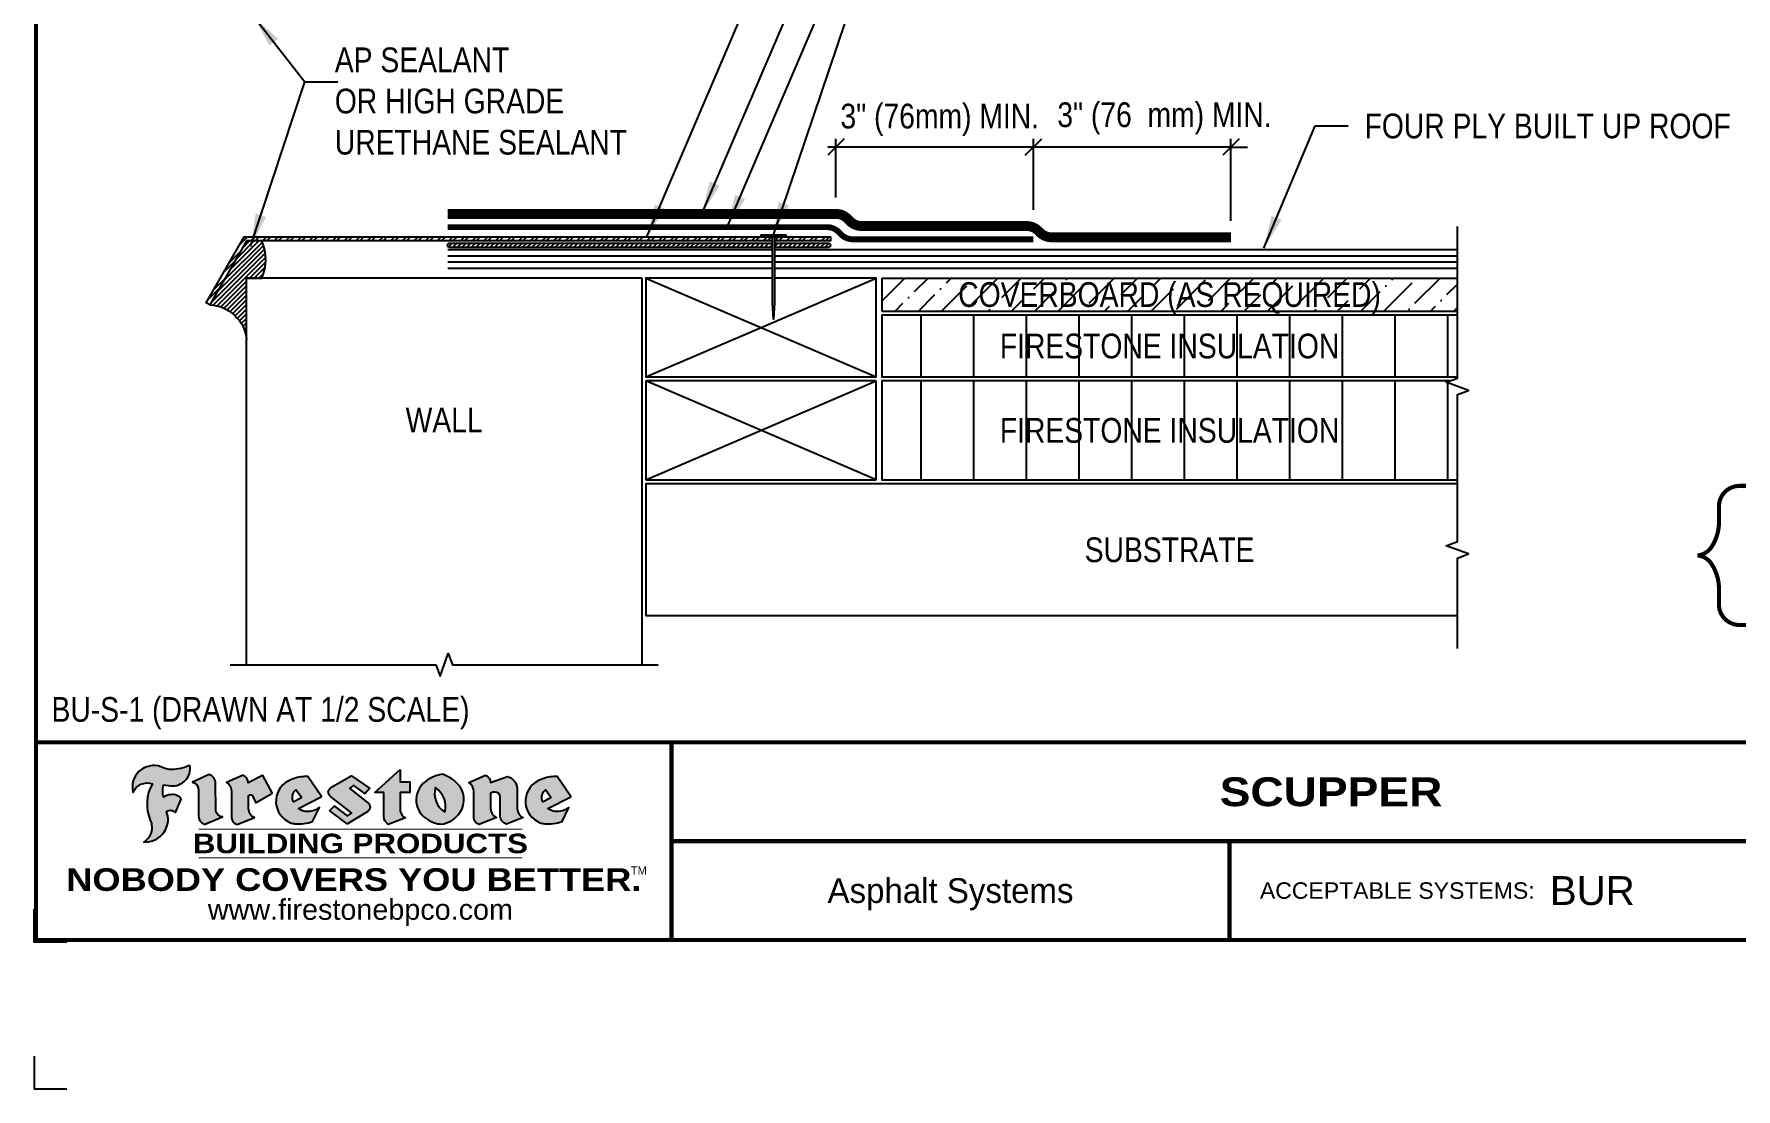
# Model space of a CAD drawing. Header units: inches. Extents: x -578 to -558, y -78 to -61.2.
# Drawn here: x -578 to -565.08, y -78 to -69.99 of the extents above; entities that cross this region are included whole.
import ezdxf
from ezdxf.enums import TextEntityAlignment as Align

# ---------------------------------------------------------------- set-up
doc = ezdxf.new("R2010")
doc.units = ezdxf.units.IN
doc.header["$MEASUREMENT"] = 0
doc.layers.get('0').update_dxf_attribs({"linetype": 'CONTINUOUS'})
doc.layers.get('DEFPOINTS').update_dxf_attribs({"linetype": 'CONTINUOUS'})
for name, color, linetype in [('FSBP-ACCESSORY-OTHER', 7, 'CONTINUOUS'), ('FSBP-ANNO-LABEL', 7, 'CONTINUOUS'), ('FSBP-ANNO-NOTE', 7, 'CONTINUOUS'), ('FSBP-COVERBOARD_CANT', 46, 'CONTINUOUS'), ('FSBP-INSULATION', 7, 'CONTINUOUS'), ('FSBP-MEMBRANE', 7, 'CONTINUOUS'), ('FSBP-SEALANTS', 1, 'CONTINUOUS'), ('FSBP-SUBSTRATE-GENERIC', 9, 'CONTINUOUS'), ('FSBP-TTLB', 7, 'CONTINUOUS'), ('FSBP-TTLB-BORDER', 7, 'CONTINUOUS'), ('FSBP-TTLB-TEXT', 7, 'CONTINUOUS'), ('FSBP-WALL-CURB', 9, 'CONTINUOUS'), ('FSBP-WOOD', 7, 'CONTINUOUS')]:
    doc.layers.add(name, color=color, linetype=linetype)
doc.styles.add('ARIAL', font='arial.ttf')
doc.styles.add('ARIAL_BOLD', font='')
doc.styles.add('ARIAL_NAR', font='ARIALN.TTF')
doc.styles.add('BANKGOTHIC', font='bgothm.ttf')
doc.styles.get('ARIAL_BOLD').set_extended_font_data('Arial Black')
doc.dimstyles.new('FSBP-DIM', dxfattribs={"dimtxt": 0.1875, "dimasz": 0.125, "dimexe": 0.0625, "dimexo": 0.125, "dimgap": 0.125, "dimtad": 0, "dimdec": 0, "dimzin": 1, "dimdsep": 46, "dimlunit": 4, "dimtxsty": 'ARIAL_NAR', "dimblk": 'OBLIQUE', "dimcen": 0.09375, "dimdle": 0.0625, "dimclrd": 256, "dimclre": 256, "dimclrt": 256, "dimadec": 0, "dimazin": 0, "dimtfac": 1, "dimtdec": 0, "dimtmove": 1, "dimatfit": 3, "dimfxl": 0, "dimtolj": 1, "dimtzin": 0, "dimlwd": -1, "dimlwe": -1, "dimarcsym": 0})
doc.dimstyles.new('FSBP-LEADER', dxfattribs={"dimtxt": 0.1875, "dimasz": 0.25, "dimexe": 0.0625, "dimexo": 0.125, "dimgap": 0.125, "dimtad": 0, "dimtih": 1, "dimtoh": 1, "dimdec": 4, "dimzin": 0, "dimdsep": 46, "dimlunit": 4, "dimtxsty": 'ARIAL_NAR', "dimcen": 0.09375, "dimclrd": 256, "dimclre": 256, "dimclrt": 256, "dimadec": 0, "dimazin": 0, "dimtfac": 1, "dimtdec": 4, "dimtofl": 0, "dimtmove": 0, "dimatfit": 3, "dimfxl": 0, "dimtolj": 1, "dimtzin": 0, "dimlwd": -1, "dimlwe": -1, "dimarcsym": 0})
pattern_1 = [(45, (-594.1735202306495, 11.07434416415848), (-0.01767766952966369, 0.01767766952966369), [])]

# ---------------------------------------------------------------- blocks, each defined once
blk = doc.blocks.new('FSBP_HOT-DIPPED-NAIL')
at = {"layer": 'FSBP-ACCESSORY-OTHER'}
blk.add_lwpolyline([(0, 0.1875), (0, -0.1875), (-0.03125, -0.1875), (-0.03125000000005684, 0.1875)], close=True, dxfattribs=at)
blk.add_lwpolyline([(0, 0.015625), (1, 0.015625), (1.25, 0), (1, -0.015625), (0, -0.015625)], dxfattribs=at)
blk = doc.blocks.new('_OBLIQUE')
at = {"color": 0, "linetype": 'ByBlock'}
blk.add_line((-0.5, -0.5), (0.5, 0.5), dxfattribs=at)
blk = doc.blocks.new('*D12')
at = {"layer": 'DEFPOINTS', "color": 0, "transparency": 16777216}
for p in [(-571.9096117067813, -70.84665361589708), (-571.9096117067813, -71.35398577126392), (-570.4096117067813, -71.44773577126392)]:
    blk.add_point(p, dxfattribs=at)
at = {"layer": 'FSBP-ANNO-LABEL', "transparency": 16777216}
for p, q in [((-571.9096117067813, -71.22898577126392), (-571.9096117067813, -70.78415361589708)), ((-570.4096117067813, -71.32273577126392), (-570.4096117067813, -70.78415361589708)), ((-570.3471117067813, -70.84665361589708), (-571.9721117067813, -70.84665361589708))]:
    blk.add_line(p, q, dxfattribs=at)
at = {"layer": 'FSBP-ANNO-LABEL', "transparency": 16777216, "xscale": 0.125, "yscale": 0.125, "zscale": 0.125, "rotation": 180}
blk.add_blockref('_OBLIQUE', (-571.9096117067813, -70.84665361589708), dxfattribs=at)
at = {"layer": 'FSBP-ANNO-LABEL', "transparency": 16777216, "xscale": 0.125, "yscale": 0.125, "zscale": 0.125}
blk.add_blockref('_OBLIQUE', (-570.4096117067813, -70.84665361589708), dxfattribs=at)
at = {"layer": 'FSBP-ANNO-LABEL', "transparency": 16777216, "insert": (-571.1212177187845, -70.63976837658447), "char_height": 0.1875, "attachment_point": 5, "style": 'ARIAL_NAR'}
blk.add_mtext('\\A1;3" (76mm) MIN.', dxfattribs=at)
blk = doc.blocks.new('*D11')
at = {"layer": 'DEFPOINTS', "color": 0, "transparency": 16777216}
for p in [(-570.4096117067813, -70.84665361589705), (-570.4096117067813, -71.44773577126392), (-568.9096117067814, -71.53166005889503)]:
    blk.add_point(p, dxfattribs=at)
at = {"layer": 'FSBP-ANNO-LABEL', "transparency": 16777216}
for p, q in [((-570.4096117067813, -71.32273577126392), (-570.4096117067813, -70.78415361589705)), ((-568.9096117067814, -71.40666005889503), (-568.9096117067814, -70.78415361589705)), ((-570.4096117067813, -70.84665361589705), (-570.5346117067813, -70.84665361589705)), ((-568.9096117067814, -70.84665361589705), (-570.4096117067813, -70.84665361589705)), ((-568.9096117067814, -70.84665361589705), (-568.7846117067814, -70.84665361589705))]:
    blk.add_line(p, q, dxfattribs=at)
at = {"layer": 'FSBP-ANNO-LABEL', "transparency": 16777216, "xscale": 0.125, "yscale": 0.125, "zscale": 0.125}
blk.add_blockref('_OBLIQUE', (-570.4096117067813, -70.84665361589705), dxfattribs=at)
at = {"layer": 'FSBP-ANNO-LABEL', "transparency": 16777216, "xscale": 0.125, "yscale": 0.125, "zscale": 0.125, "rotation": 180}
blk.add_blockref('_OBLIQUE', (-568.9096117067814, -70.84665361589705), dxfattribs=at)
at = {"layer": 'FSBP-ANNO-LABEL', "transparency": 16777216, "insert": (-569.4147237873967, -70.62927294876499), "char_height": 0.1875, "attachment_point": 5, "style": 'ARIAL_NAR'}
blk.add_mtext('\\A1;3" (76  mm) MIN.', dxfattribs=at)
blk = doc.blocks.new('TTLB-ASPHALT_1')
at = {"layer": 'FSBP-TTLB-TEXT'}
h = blk.add_hatch(color=1, dxfattribs=at)
edge = h.paths.add_edge_path()
edge.add_arc((1.037309769669577, -0.1982514792917272), 0.1319107607348553, 264.0410451462098, 370.3106169565175)
edge.add_arc((1.027551646585692, 0.1214293576525733), 0.3273056962876235, 270.05058356628535, 295.23459397187514, ccw=False)
edge.add_arc((1.022801957313334, -0.06680179986895496), 0.1391656561713503, 249.3281275763668, 272.0749124149863, ccw=False)
edge.add_line((0.9736743133014443, -0.1970076156048179), (0.9474927838574558, -0.1852745150568325))
edge.add_arc((0.8939498971398336, -0.3394262635682139), 0.1631857907024099, 70.84590087378872, 194.3325259843273)
edge.add_arc((0.8444260109029358, -0.4259936440910792), 0.1179914261095279, 70.96950098067128, 156.9641407594482, ccw=False)
edge.add_arc((1.153141409296893, -0.4684497516079489), 0.3110405457095052, 150.323113748316, 203.2084295854517)
edge.add_arc((0.7562495500623072, -0.6412608153899839), 0.1218587156617311, 0.8849157075190988, 24.346689398949877, ccw=False)
edge.add_arc((0.749378166569727, -0.6475258110744306), 0.1289731377238325, -58.36655102076742, 3.6216782311386737, ccw=False)
edge.add_arc((0.825669902954445, -0.5792158350996175), 0.1783301886510355, 267.2205474105585, 354.1381621173521)
edge.add_arc((0.7903121048625223, -0.6011409294291781), 0.2127878929608591, 0.9996158580669169, 21.00503380861242)
edge.add_arc((1.018807122639402, -0.5666691048185157), 0.0513639566841585, 40.821177131732725, 125.52727787225791, ccw=False)
edge.add_line((1.057676976260041, -0.5330924682126437), (1.102776947655911, -0.4308018311949837))
edge.add_arc((1.040858222524662, -0.4699705673995993), 0.07326744446031509, 32.31675181867256, 66.31481236598174)
edge.add_arc((1.03226251882532, -0.5063316993097686), 0.1102246948011782, 69.8179132332389, 125.254734720681)
edge.add_arc((1.127708877207283, -0.3689593535312383), 0.1659710644737306, 164.1569669952081, 196.5811013160487, ccw=False)
edge.add_line((0.9680425188342383, -0.3236487780942383), (1.023615334387159, -0.3294494641845773))
h = blk.add_hatch(color=1, dxfattribs=at)
edge = h.paths.add_edge_path()
edge.add_line((1.275239419159561, -0.6223407783464694), (1.415345367376062, -0.5660418822574371))
edge.add_arc((1.421019305783972, -0.5090099247487814), 0.05731350411836947, 181.9717871001989, 264.31851000495806, ccw=False)
edge.add_line((1.363739737527226, -0.5109819325197265), (1.363412352251203, -0.3102363679013962))
edge.add_arc((1.294263659668758, -0.3103491388304036), 0.06914878453844908, 0.0934405599591014, 72.42834396969012)
edge.add_line((1.315139561173908, -0.2444268274366692), (1.186839444240604, -0.3024209471341379))
edge.add_arc((1.175246268095293, -0.3585110609420923), 0.05727567197445628, -0.017399788185912257, 78.322067691347, ccw=False)
edge.add_line((1.232521937428658, -0.3585284546236807), (1.232574268422297, -0.555126496687123))
edge.add_arc((1.305699496415485, -0.5558575689677241), 0.07312888236350451, 179.4272023230205, 245.3845503102953)
h = blk.add_hatch(color=1, dxfattribs=at)
edge = h.paths.add_edge_path()
edge.add_line((1.792026821926584, -0.3839679064720229), (1.722158956877934, -0.2518542302253621))
edge.add_arc((1.720119655279632, -0.2529327078887889), 0.002306916790721916, 27.87197133405528, 117.3766794470726)
edge.add_line((1.719058846382097, -0.250884159729182), (1.610638460368705, -0.3070279753467702))
edge.add_arc((1.547088841662969, -0.306102665849437), 0.06355635479880158, 359.165808011073, 425.8793658831422)
edge.add_line((1.573061729235633, -0.2480956029480268), (1.446879247402876, -0.3051325108639702))
edge.add_arc((1.407812067100195, -0.3703571330466247), 0.07602957263902092, -3.441403975725109, 59.07992244284969, ccw=False)
edge.add_line((1.483704536400296, -0.3749210150788969), (1.483704536400296, -0.5723838140635706))
edge.add_arc((1.540537465180449, -0.5682544061150878), 0.05698275005415228, 184.1557352478595, 255.3066498366543)
edge.add_line((1.526084036778343, -0.6233736605654059), (1.657291340682093, -0.570650514527486))
edge.add_arc((1.688298576827208, -0.502139038842401), 0.07520153584805701, 207.5160880841914, 245.649226723163, ccw=False)
edge.add_arc((1.721050197024908, -0.491448816845633), 0.1093332836229113, 179.4823365255141, 204.5537900001094, ccw=False)
edge.add_line((1.611721375809452, -0.4904610114968335), (1.611721375809452, -0.4126404716788983))
edge.add_arc((1.628589765097189, -0.4141592990360436), 0.01693662875851165, 28.356188110622497, 174.8549701683584, ccw=False)
edge.add_arc((1.627340435522399, -0.4197189881350454), 0.02111886817708033, 22.216893572439517, 40.10213956426492, ccw=False)
edge.add_line((1.646891420738257, -0.4117336534413738), (1.666638796144639, -0.4549750258192233))
edge.add_arc((1.668737246926753, -0.4540167099035415), 0.002306916790685597, 204.5451281842828, 299.6323508190067)
edge.add_line((1.669877862091766, -0.4560219186518992), (1.791128135493295, -0.3870515928837648))
edge.add_line((1.791128135493295, -0.3870515928837648), (1.792026821926584, -0.3839679064720229))
h = blk.add_hatch(color=1, dxfattribs=at)
h.paths.add_polyline_path([(2.063388732080512, -0.2583237030618903, 0.02524281661523788), (2.025024361750752, -0.2610532129309178, 0.1213611957758757), (1.901773912052249, -0.3008158885520373, 0.6151668103976068), (1.93274136141747, -0.6099060679591872, 0.05306812109568645), (1.967936229862175, -0.617865745600497, 0.1150932231766138), (2.099126721549737, -0.5994933789882708), (2.151195569562105, -0.4944891916583316, -0.08755405562188731), (2.104230609512001, -0.5187113292177372, -0.265591761123442), (1.992692314386659, -0.5010701623316862), (2.165347897647223, -0.4141184325909109, 0.4518949533370738), (2.166222728871162, -0.4107679608846269)])
h.paths.add_polyline_path([(2.014217313945437, -0.4188965037300676), (1.951113654018855, -0.4515330109460507, -0.3720533890450154), (1.973177450672722, -0.3607130665457561)], flags=16)
h = blk.add_hatch(color=1, dxfattribs=at)
edge = h.paths.add_edge_path()
edge.add_arc((2.260407392426799, -0.3775796671688738), 0.0415245022322573, 123.20805433950699, 232.2027298779723, ccw=False)
edge.add_line((2.237665217914071, -0.3428366421988329), (2.393535971665983, -0.2540943745380986))
edge.add_arc((2.394677353533154, -0.2560991469722467), 0.00230691679074142, 55.64644466176969, 119.65426054492929, ccw=False)
edge.add_line((2.395979141996861, -0.2541946229174954), (2.531809646140459, -0.3470380726374032))
edge.add_arc((2.530468902927936, -0.3489153772789848), 0.00230691679070047, -42.73110123842042, 54.46613537395791, ccw=False)
edge.add_line((2.532163440279987, -0.3504807552658491), (2.498457913851155, -0.3869673252714421))
edge.add_arc((2.496763376499132, -0.385401947284592), 0.002306916790673087, 233.75270768949161, 317.26889876139137, ccw=False)
edge.add_line((2.495399362263356, -0.38726241234572), (2.413849913492982, -0.3274738082119626))
edge.add_arc((2.412485899257177, -0.3293342732731332), 0.002306916790719977, 53.75270768979654, 124.4135619297866)
edge.add_line((2.41118211687575, -0.3274311136421062), (2.382933981293377, -0.346782838468144))
edge.add_arc((2.384237763674776, -0.3486859980991568), 0.002306916790694806, 124.4135619293765, 231.8459020253658)
edge.add_line((2.382812599816248, -0.3505000469010184), (2.519899969301207, -0.4581994452042721))
edge.add_arc((2.494247019847677, -0.4908523236374407), 0.0415245022322573, -55.21225898295228, 51.84590202520451, ccw=False)
edge.add_line((2.517938320565804, -0.5249552055672808), (2.364434947484597, -0.6179520922513717))
edge.add_arc((2.363239601923482, -0.6159790200102009), 0.002306916790727131, 233.2955624372974, 301.2087215702374, ccw=False)
edge.add_line((2.361860787187538, -0.6178285429225383), (2.231266621301074, -0.5204709167214361))
edge.add_arc((2.232647938930654, -0.518623262347532), 0.002306916790697738, 135.5134179846412, 233.2179869199849, ccw=False)
edge.add_line((2.231002150870836, -0.5170067083764565), (2.262839375599356, -0.4845937328397696))
edge.add_arc((2.264485163659231, -0.4862102868108593), 0.002306916790748635, 53.03528399994502, 135.5134179853723, ccw=False)
edge.add_line((2.265872365996302, -0.4843670465239001), (2.361834678328762, -0.5565872257804898))
edge.add_arc((2.363221880665748, -0.55474398549363), 0.00230691679062697, 233.0352840000717, 302.2362632414427)
edge.add_line((2.36445241715569, -0.5566953042850713), (2.39428499383348, -0.5378823484768844))
edge.add_arc((2.393054457343538, -0.5359310296853721), 0.002306916790685158, 302.2362632406162, 412.202729876843)
edge.add_line((2.394468296066179, -0.5341081404551886), (2.234958295420142, -0.4103916733127022))
h = blk.add_hatch(color=1, dxfattribs=at)
edge = h.paths.add_edge_path()
edge.add_line((2.763460561272041, -0.2072496393923444), (2.763460561272041, -0.2969520779963801))
edge.add_arc((2.765767478062685, -0.2969520779963943), 0.00230691679065842, 179.9999999996471, 269.9999999996471)
edge.add_line((2.765767478062685, -0.2992589947870528), (2.835417693520355, -0.2992589947870528))
edge.add_arc((2.835417693520355, -0.3015659115777538), 0.002306916790701052, 0, 90, ccw=False)
edge.add_line((2.837724610311056, -0.3015659115777538), (2.837724610311056, -0.3790761307453892))
edge.add_arc((2.835417693520355, -0.3790761307453749), 0.002306916790686842, 269.99999999964706, 359.99999999964706, ccw=False)
edge.add_line((2.835417693520355, -0.3813830475360618), (2.765767478062685, -0.3813830475360618))
edge.add_arc((2.765767478062685, -0.3836899643267202), 0.00230691679065842, 90.00000000035294, 180.0000000003529)
edge.add_line((2.763460561272041, -0.3836899643267344), (2.763460561272041, -0.5033995910642801))
edge.add_arc((2.836735953378934, -0.5071368822038522), 0.07337063740681407, 177.0802527808789, 245.3249543133826)
edge.add_line((2.806105814540615, -0.5738080530967267), (2.674529557384915, -0.6226036013049594))
edge.add_arc((2.708610405062075, -0.5642984087917995), 0.0675351734460605, 177.0345319916277, 239.69264280249, ccw=False)
edge.add_line((2.641165668230087, -0.560804539009709), (2.641165668230087, -0.3836899643267344))
edge.add_arc((2.638858751439443, -0.3836899643267202), 0.00230691679065842, 359.9999999996471, 449.999999999647)
edge.add_line((2.638858751439443, -0.3813830475360618), (2.572857950769389, -0.3813830475360618))
edge.add_line((2.572857950769389, -0.3813830475360618), (2.763460561272041, -0.2072496393923444))
h = blk.add_hatch(color=1, dxfattribs=at)
edge = h.paths.add_edge_path(flags=16)
edge.add_arc((2.940363509127394, -0.4847985213681483), 0.1684614578629417, 344.5558804047865, 417.0140046669545)
edge.add_arc((3.194458079644619, -0.3883534532477739), 0.1684614578629416, 164.5558804047865, 237.0140046669546)
edge = h.paths.add_edge_path()
edge.add_arc((3.069375116502187, -0.4399344555144893), 0.1828726885096673, 136.0914512150047, 191.213418978326)
edge.add_arc((3.064939550433394, -0.4318234379590393), 0.18031488047485, 194.0167254156723, 240.666373083186)
edge.add_arc((3.098047041778983, -0.3845058757092517), 0.2378525180183701, 239.2975390661776, 264.2889872773176)
edge.add_arc((3.048844782126224, -0.419023238379296), 0.203760689247156, 277.1986764832035, 326.503572961274)
edge.add_arc((3.077739326803538, -0.434104661646515), 0.1713748657917091, 325.3768876809903, 406.3828327799087)
edge.add_arc((3.011839488065931, -0.4896144380417837), 0.257194564585, 44.2846255351977, 73.82901434867308)
edge.add_arc((3.117152499586979, -0.4983433120546721), 0.2579560664039132, 97.50292863483669, 134.1039137579027)
h = blk.add_hatch(color=1, dxfattribs=at)
edge = h.paths.add_edge_path()
edge.add_line((3.322690228557462, -0.5721896537377091), (3.322690228557462, -0.3749210150788969))
edge.add_arc((3.24679775925739, -0.3703571330465678), 0.076029572638996, 356.5585960242387, 419.0799224428129)
edge.add_line((3.285864939560099, -0.3051325108639702), (3.412047421392799, -0.2480956029480268))
edge.add_arc((3.386074533820164, -0.3061026658494939), 0.06355635479883807, 0.3962622833877276, 65.87936588318718, ccw=False)
edge.add_line((3.449629368605429, -0.3056631084210863), (3.580526418688805, -0.2593848434574539))
edge.add_arc((3.555744121700968, -0.3530904070730259), 0.09692726601172152, 2.366977007666776, 75.18615851992018, ccw=False)
edge.add_line((3.652588689330287, -0.3490873311063041), (3.652588689330287, -0.4883770011386872))
edge.add_arc((3.761877549389567, -0.4914934052703757), 0.1093332836229049, 178.3666365323574, 204.5537900000422)
edge.add_arc((3.729125929191724, -0.502183627267101), 0.07520153584796149, 207.5160880841713, 245.2240541443095)
edge.add_line((3.697611150971852, -0.5704631245385627), (3.572585913552643, -0.6207021253773775))
edge.add_arc((3.595347186007587, -0.5526356419907756), 0.0717713151919874, 180.3328587115751, 251.51018566665869, ccw=False)
edge.add_line((3.523577081955409, -0.5530525936986663), (3.523577081955409, -0.4153032515383615))
edge.add_arc((3.486319529276869, -0.4148773504126382), 0.03725998689428563, 359.3450650296066, 449.0500281941025)
edge.add_arc((3.482769874121715, -0.4419622099033518), 0.06447454900600776, 86.29402372314017, 119.8211331593848)
edge.add_line((3.450707067966732, -0.3860252459975726), (3.450707067966732, -0.4904610114968335))
edge.add_arc((3.560035889182245, -0.4914488168456472), 0.1093332836229753, 179.4823365255069, 204.5537900001023)
edge.add_arc((3.527284268984403, -0.5021390388425004), 0.07520153584796385, 207.5160880841699, 245.6492267231416)
edge.add_line((3.496277032839316, -0.570650514527486), (3.365069728935509, -0.6233736605654059))
edge.add_arc((3.379502486061938, -0.5682868177318028), 0.05694615642555721, 183.9298782390169, 255.318496325343, ccw=False)
h = blk.add_hatch(color=1, dxfattribs=at)
h.paths.add_polyline_path([(3.957695472291277, -0.2583237030618903, 0.02524281661523822), (3.919331101961575, -0.2610532129309178, 0.1085638477195505), (3.807890832595604, -0.2939221658134414, 0.6425897848490651), (3.827048101628293, -0.6099060679591872, 0.05306812109569052), (3.862242970072884, -0.617865745600497, 0.1150932231766133), (3.993433461760503, -0.5994933789882708), (4.045502309772871, -0.4944891916583316, -0.08755405562189084), (3.998537349722767, -0.5187113292177372, -0.2655917611234366), (3.886999054597368, -0.5010701623316862), (4.059654637857989, -0.4141184325909109, 0.4518949533370731), (4.060529469081928, -0.4107679608846269)])
h.paths.add_polyline_path([(3.90852405415626, -0.4188965037300676), (3.845420394229677, -0.4515330109460507, -0.3720533890450147), (3.867484190883488, -0.3607130665457561)], flags=16)
at = {"layer": 'DEFPOINTS', "color": 1}
blk.add_lwpolyline([(0.234375, -1.515625), (-0.015625, -1.515625), (-0.015625, -1.265625)], dxfattribs=at)
at = {"layer": 'DEFPOINTS', "linetype": 'Continuous', "ltscale": 1.75}
blk.add_lwpolyline([(-0.015625, -2.380833333333342), (-0.015625, -2.630833333333342), (0.234375, -2.630833333333342)], dxfattribs=at)
at = {"layer": 'FSBP-TTLB', "const_width": 0.03125}
for points in [[(0, 0), (0, -1.5), (20, -1.5), (20, 0), (0, 0)], [(4.825208527206769, 0), (4.825208527206769, -0.75)], [(4.825208527206769, -0.75), (14.84028770518938, -0.75)], [(4.825208527206769, -0.75), (4.825208527206769, -1.5)]]:
    blk.add_lwpolyline(points, dxfattribs=at)
at = {"layer": 'FSBP-TTLB-BORDER', "const_width": 0.03125}
blk.add_lwpolyline([(20, 0), (20, 13), (0, 13), (0, 0)], dxfattribs=at)
at = {"layer": 'FSBP-TTLB-TEXT', "color": 1}
blk.add_line((0.7358432058323388, -0.379822754145593), (0.7358432058323388, -0.379822754145593), dxfattribs=at)
for points in [[(1.023615323725323, -0.3294494630716969, 0.5000510906601082), (1.167090420776901, -0.1746414942047778, -0.1103304102359608), (1.027840608309816, -0.2058762110801382, -0.09957876667165425), (0.9736743133014443, -0.1970076156048179), (0.9474927838574558, -0.1852745150568325, 0.5978159689075124), (0.7358432058323388, -0.379822754145593, -0.3938834584182213), (0.8828996422548698, -0.3144510229727047, 0.2349406564350952), (0.86727108227484, -0.5910237178633082, -0.1027304183841549), (0.8780937320133262, -0.6393788197974146, -0.2772692352614086), (0.8170223912655956, -0.7573362346216896, 0.3985429150902959), (1.003067614090241, -0.5974286950643517, 0.0875124847930418), (0.9889600163401155, -0.5248671157293501, -0.3874031597924062), (1.057676976260041, -0.5330924682126437), (1.102776947655911, -0.4308018311949837, 0.1494423498871741), (1.07029056398062, -0.4028746979725923, 0.2467195073738216), (0.9686394281704906, -0.4163228904100862, -0.1424285161541127), (0.9680425188342383, -0.3236487780942383), (1.023615334387159, -0.3294494641845773)], [(2.166222728871162, -0.4107679608846269), (2.063388732080512, -0.2583237030618903, 0.02524281661523788), (2.025024361750752, -0.2610532129309178, 0.1085638477195265), (1.913584092384895, -0.2939221658134414, 0.6425897848491228), (1.93274136141747, -0.6099060679591872, 0.05306812109568648), (1.967936229862175, -0.617865745600497, 0.1150932231766137), (2.099126721549737, -0.5994933789882708), (2.151195569562105, -0.4944891916583316, -0.0875540556218873), (2.104230609512001, -0.5187113292177372, -0.2655917611234418), (1.992692314386659, -0.5010701623316862), (2.165347897647223, -0.4141184325909109)], [(2.763460561272041, -0.2072496393923444), (2.763460561272041, -0.2969520779963801, 0.4142135623730958), (2.765767478062685, -0.2992589947870528), (2.835417693520355, -0.2992589947870528, -0.414213562373095), (2.837724610311056, -0.3015659115777538), (2.837724610311056, -0.3790761307453892, -0.4142135623730938), (2.835417693520355, -0.3813830475360618), (2.765767478062685, -0.3813830475360618, 0.4142135623730958), (2.763460561272041, -0.3836899643267344), (2.763460561272041, -0.5033995910642801, 0.3068985753588853), (2.806105814540615, -0.5738080530967267), (2.674529557384915, -0.6226036013049594, -0.2804194150632976), (2.641165668230087, -0.560804539009709), (2.641165668230087, -0.3836899643267344, 0.414213562373095), (2.638858751439443, -0.3813830475360618), (2.572857950769389, -0.3813830475360618), (2.763460561272041, -0.2072496393923444)], [(4.060529469081928, -0.4107679608846269), (3.957695472291277, -0.2583237030618903, 0.02524281661523788), (3.919331101961575, -0.2610532129309178, 0.1085638477195265), (3.807890832595604, -0.2939221658134414, 0.6425897848491228), (3.827048101628293, -0.6099060679591872, 0.05306812109568648), (3.862242970072884, -0.617865745600497, 0.1150932231766137), (3.993433461760503, -0.5994933789882708), (4.045502309772871, -0.4944891916583316, -0.0875540556218873), (3.998537349722767, -0.5187113292177372, -0.2655917611234418), (3.886999054597368, -0.5010701623316862), (4.059654637857989, -0.4141184325909109)], [(4.059654637857989, -0.4141184325909109, 0.4518949533370731), (4.060529469081928, -0.4107679608846269, 0.4518949533370731)]]:
    blk.add_lwpolyline(points, format="xyb", dxfattribs=at)
for points in [[(1.275239419159561, -0.6223407783464694), (1.415345367376062, -0.5660418822574371, -0.3756100036733062), (1.363739737527226, -0.5109819325197265), (1.363412352251203, -0.3102363679013962, 0.3265360292958048), (1.315139561173908, -0.2444268274366692), (1.186839444240604, -0.3024209471341379, -0.3557863980845349), (1.232521937428658, -0.3585284546236807), (1.232574268422297, -0.555126496687123, 0.2960110723418457)], [(1.792026821926584, -0.3839679064720229), (1.722158956877934, -0.2518542302253621, 0.4116839150163434), (1.719058846382097, -0.250884159729182), (1.610638460368705, -0.3070279753467702, 0.2996033003794034), (1.573061729235633, -0.2480956029480268), (1.446879247402876, -0.3051325108639702, -0.2797757560995365), (1.483704536400296, -0.3749210150788969), (1.483704536400296, -0.5723838140635706, 0.320828638474519), (1.526084036778343, -0.6233736605654059), (1.657291340682093, -0.570650514527486, -0.1679398621276611), (1.621603752698661, -0.5368819723450571, -0.1098333365370753), (1.611721375809452, -0.4904610114968335), (1.611721375809452, -0.4126404716788983, -0.743334502655012), (1.64349420176768, -0.4061152228778298, -0.07819791644735608), (1.646891420738257, -0.4117336534413738), (1.666638796144639, -0.4549750258192233, 0.4404648714563479), (1.669877862091766, -0.4560219186518992), (1.791128135493295, -0.3870515928837648)], [(2.234958295420142, -0.4103916733127022, -0.5150044486718882), (2.237665217914071, -0.3428366421988329), (2.393535971665983, -0.2540943745380986, -0.2867822934100265), (2.395979141996861, -0.2541946229174954), (2.531809646140459, -0.3470380726374032, -0.4515027974650387), (2.532163440279987, -0.3504807552658491), (2.498457913851155, -0.3869673252714421, -0.3814439164929681), (2.495399362263356, -0.38726241234572), (2.413849913492982, -0.3274738082119626, 0.3184718635035665), (2.41118211687575, -0.3274311136421062), (2.382933981293377, -0.346782838468144, 0.5064094529656681), (2.382812599816248, -0.3505000469010184), (2.519899969301207, -0.4581994452042721, -0.5043597839115849), (2.517938320565804, -0.5249552055672808), (2.364434947484597, -0.6179520922513717, -0.3053163970316367), (2.361860787187538, -0.6178285429225383), (2.231266621301074, -0.5204709167214361, -0.4541703869768119), (2.231002150870836, -0.5170067083764565), (2.262839375599356, -0.4845937328397696, -0.3762644290664977), (2.265872365996302, -0.4843670465239001), (2.361834678328762, -0.5565872257804898, 0.3114700032088108), (2.36445241715569, -0.5566953042850713), (2.39428499383348, -0.5378823484768844, 0.520381097387146), (2.394468296066179, -0.5341081404551886)], [(2.937624918725987, -0.3131105398334029, 0.2452625673097023), (2.889993533867141, -0.4754966266250307, 0.2064059665179019), (2.976604338974084, -0.5890186876871866, 0.1094800500670344), (3.074378098474654, -0.6211778035979165, 0.2185147641853038), (3.218764944843201, -0.5314757029352819, 0.3689489483072479), (3.195959963110113, -0.3100352223135445, 0.1296305888694145), (3.0834694040758, -0.242595816912754, 0.1610736375384317)], [(3.322690228557462, -0.5721896537377091), (3.322690228557462, -0.3749210150788969, 0.2797757560995341), (3.285864939560099, -0.3051325108639702), (3.412047421392799, -0.2480956029480268, -0.2937618496109166), (3.449629368605429, -0.3056631084210863), (3.580526418688805, -0.2593848434574539, -0.3288760160581939), (3.652588689330287, -0.3490873311063041), (3.652588689330287, -0.4883770011386872, 0.114762897203527), (3.662431105063263, -0.536926560769686, 0.166032965990522), (3.697611150971852, -0.5704631245385627), (3.572585913552643, -0.6207021253773775, -0.3209557512194564), (3.523577081955409, -0.5530525936986663), (3.523577081955409, -0.4153032515383615, 0.4127061514896111), (3.48693727661589, -0.3776224848030694, 0.1473421876160361), (3.450707067966732, -0.3860252459975726), (3.450707067966732, -0.4904610114968335, 0.1098333365370753), (3.460589444855941, -0.5368819723450855, 0.1679398621276611), (3.496277032839316, -0.570650514527486), (3.365069728935509, -0.6233736605654059, -0.3219729545308964), (3.322690228557462, -0.5721896537377091, 29.1476284739)], [(1.951113654018855, -0.4515330109460507), (2.014217313945437, -0.4188965037300676), (1.973177450672722, -0.3607130665457561, 0.3720533890450154)], [(3.10274193015772, -0.5296595419651595, 0.3271311138286319), (3.032079658614293, -0.3434924326507627, 0.3271311138286322)], [(3.845420394229677, -0.4515330109460507), (3.90852405415626, -0.4188965037300676), (3.867484190883488, -0.3607130665457561, 0.3720533890450154)]]:
    blk.add_lwpolyline(points, format="xyb", close=True, dxfattribs=at)
at = {"layer": 'FSBP-TTLB-TEXT'}
for points, const_width in [([(1.233926579809207, -0.6584455781731435), (3.691229482685259, -0.6584455781731577)], 0.0078125), ([(9.061522829276782, -0.75), (9.061522829276782, -1.5)], 0.03125), ([(1.233926579809207, -0.8761560960495984), (3.691229482685259, -0.8761560960495842)], 0.0078125)]:
    blk.add_lwpolyline(points, dxfattribs=dict(at, const_width=const_width))
at = {"layer": 'FSBP-TTLB-TEXT', "color": 1}
for centre, start, end in [((1.789987520328282, -0.3850463841354355), 299.6323508193319, 27.87197133380463), ((2.164310260790558, -0.412058050385383), 296.7304547840455, 34.00233684987403)]:
    blk.add_arc(centre, 0.00230691679068068, start, end, dxfattribs=at)
at = {"layer": 'FSBP-TTLB-TEXT', "lineweight": 18, "style": 'ARIAL_BOLD'}
blk.add_text('BUILDING PRODUCTS', height=0.1484375, dxfattribs=at).set_placement((2.462578031247233, -0.7673008371113639), align=Align.MIDDLE_CENTER)
at = {"layer": 'FSBP-TTLB-TEXT', "color": 1}
for s, height, style, p in [('NOBODY COVERS YOU BETTER.', 0.171875, 'ARIAL_BOLD', (2.412604263603384, -1.041650450587369)), ('TM', 0.0625, 'BANKGOTHIC', (4.576671173373001, -0.9725745042934193))]:
    blk.add_text(s, height=height, dxfattribs=dict(at, style=style)).set_placement(p, align=Align.MIDDLE_CENTER)
at = {"layer": 'FSBP-TTLB-TEXT'}
for s, height, style, p in [('Asphalt Systems', 0.1875, 'BANKGOTHIC', (6.943365678241776, -1.125)), ('www.firestonebpco.com', 0.15625, 'ARIAL', (2.462578031247233, -1.268657306740124))]:
    blk.add_text(s, height=height, dxfattribs=dict(at, style=style)).set_placement(p, align=Align.MIDDLE_CENTER)
at = {"layer": 'FSBP-TTLB-TEXT', "style": 'ARIAL'}
blk.add_text('ACCEPTABLE SYSTEMS:', height=0.125, dxfattribs=at).set_placement((9.292812815915624, -1.125), align=Align.MIDDLE_LEFT)
at = {"layer": 'FSBP-TTLB-TEXT'}
for tag, height, style, p in [('DETAIL_DESCP_LINE_1', 0.21875, 'ARIAL_BOLD', (9.832748116198076, -0.375)), ('ISSUE_REV_DATE', 0.21875, 'ARIAL', (15.84069633627263, -0.7282559425942452)), ('DETAIL_NUMBER', 0.4375, 'ARIAL', (18.42055248367797, -0.8931630692489421))]:
    blk.add_attdef(tag, text='', height=height, dxfattribs=dict(at, style=style)).set_placement(p, align=Align.MIDDLE_CENTER)
at = {"layer": 'FSBP-TTLB-TEXT', "style": 'ARIAL'}
blk.add_attdef('ACCPT_SYSTEMS', text='', height=0.21875, dxfattribs=at).set_placement((11.49438170418193, -1.125), align=Align.MIDDLE_LEFT)

msp = doc.modelspace()

# ---------------------------------------------------------------- hatches: boundary and pattern name
at = {"layer": 'FSBP-ACCESSORY-OTHER'}
h = msp.add_hatch(dxfattribs=at)
h.set_pattern_fill('STEEL', color=256, scale=0.5, style=0)
h.set_pattern_definition([(45, (-540.8636679342544, 99.92689797482635), (-0.04419417382415922, 0.04419417382415922), []), (45, (-540.8636679342544, 99.95814797482635), (-0.04419417382415922, 0.04419417382415922), [])])
h.paths.add_polyline_path([(-572.3921640157795, -71.52809426696945), (-576.4023937116915, -71.52809426696945), (-576.6911512329132, -72.028236964793), (-576.6640879390449, -72.04386196479302), (-576.3843515157794, -71.55934426696945), (-576.2678150135689, -71.55934426696945), (-572.3921640157795, -71.55934426696945)])
h.paths.add_polyline_path([(-571.9518515157793, -71.52809426696942), (-572.3765390157795, -71.52809426696945), (-572.3765390157795, -71.55934426696945), (-571.9518515157793, -71.55934426696945)])
at = {"layer": 'FSBP-COVERBOARD_CANT'}
h = msp.add_hatch(dxfattribs=at)
h.set_pattern_fill('ANSI36', color=256, style=0)
h.set_pattern_definition([(45, (-540.8636679342544, 99.92689797482635), (0.06629126073623884, 0.2430679560328757), [0.3125, -0.0625, 0, -0.0625])])
h.paths.add_polyline_path([(-567.1907855850604, -71.8410350588951), (-571.5614348491126, -71.84103505889507), (-571.5614348491126, -72.09103505889513), (-567.1907855850604, -72.09103505889513)])
h.paths.add_polyline_path([(-570.9231450908928, -72.17639701319254), (-567.8290753432804, -72.17639701319254), (-567.8290753432804, -71.80747221783096), (-570.9231450908928, -71.80747221783096)], flags=9)
at = {"layer": 'FSBP-INSULATION'}
h = msp.add_hatch(dxfattribs=at)
h.set_pattern_fill('LINE', color=256, scale=3.2, angle=90, style=0)
h.set_pattern_definition([(90, (-540.8636679342544, 99.65676497271906), (-0.4, 2.449212707644755e-17), [])])
h.paths.add_polyline_path([(-567.1907855850604, -72.725990597399), (-567.1049269157024, -72.694740597399), (-567.2766442544184, -72.632240597399), (-567.2492916371805, -72.62228505889507), (-571.5614348491127, -72.62228505889507), (-571.5614348491126, -73.37228505889507), (-567.1907855850604, -73.37228505889505)])
h.paths.add_polyline_path([(-567.1907855850604, -72.12228505889507), (-571.5614348491126, -72.12228505889507), (-571.5614348491127, -72.5910350588951), (-567.1907855850604, -72.5910350588951)])
h.paths.add_polyline_path([(-570.7134546065818, -73.14273824784462), (-568.0387658275913, -73.14273824784462), (-568.0387658275913, -72.85170397090056), (-570.7134546065818, -72.85170397090056)], flags=24)
h.paths.add_polyline_path([(-570.7134546065818, -72.50211324784462), (-568.0387658275913, -72.50211324784462), (-568.0387658275913, -72.21107897090056), (-570.7134546065818, -72.21107897090056)], flags=24)
at = {"layer": 'FSBP-SEALANTS'}
h = msp.add_hatch(dxfattribs=at)
h.set_pattern_fill('ANSI31', color=256, scale=0.2, style=0)
h.set_pattern_definition(pattern_1)
h.paths.add_polyline_path([(-576.2678150135689, -71.55934426696945), (-576.3843515157794, -71.55934426696945), (-576.6640879390449, -72.043861964793, -0.3715863069913864), (-576.3843515157791, -72.3068943489761), (-576.3843515157791, -71.84103505889507), (-576.2678150135688, -71.84103505889507, 0.2042234934218778)])
h = msp.add_hatch(dxfattribs=at)
h.set_pattern_fill('ANSI31', color=256, scale=0.2, style=0)
h.set_pattern_definition(pattern_1)
h.paths.add_polyline_path([(-572.3921640157795, -71.57496926696942), (-574.8409600114848, -71.57496926696939, 1), (-574.8409600114848, -71.60871926696939), (-572.3921640157795, -71.60871926696942)])
h.paths.add_polyline_path([(-571.9687265157793, -71.57496926696942), (-572.3765390157795, -71.57496926696942), (-572.3765390157795, -71.60871926696942), (-571.9687265157793, -71.60871926696942, 1)])

# ---------------------------------------------------------------- linework, layer by layer
at = {"layer": 'FSBP-ACCESSORY-OTHER'}
msp.add_lwpolyline([(-572.3921640157794, -71.55934426696945), (-576.3843515157794, -71.55934426696945), (-576.664087939045, -72.043861964793), (-576.6911512329132, -72.028236964793), (-576.4023937116915, -71.52809426696945), (-571.9518515157793, -71.52809426696945), (-571.9518515157793, -71.55934426696945), (-572.3765390157794, -71.55934426696945)], dxfattribs=at)
at = {"layer": 'FSBP-ANNO-NOTE', "const_width": 0.03125}
msp.add_lwpolyline([(-565.2044286749434, -73.70693813926634), (-565.2044286749434, -73.57465210828353, -0.414213562373095), (-565.0481786749434, -73.41840210828353), (-558.6686735963585, -73.41840210828353, -0.414213562373095), (-558.5124235963585, -73.57465210828353), (-558.5124235963585, -73.70693813926634, 0.1409083258157955), (-558.4539759701711, -73.88507918936936, 0.2244532195272858), (-558.3499125524581, -73.94636022946618, 0.2244532195272858), (-558.4539759701711, -74.00764126956297, 0.1409083258157939), (-558.5124235963585, -74.18578231966599), (-558.5124235963585, -74.31806835064883, -0.414213562373095), (-558.6686735963585, -74.47431835064883), (-565.0481786749434, -74.47431835064883, -0.414213562373095), (-565.2044286749434, -74.31806835064883), (-565.2044286749434, -74.18578231966599, 0.1409083258157955), (-565.2628763011309, -74.00764126956297, 0.2244532195272858), (-565.3669397188438, -73.94636022946618, 0.2244532195272858), (-565.2628763011309, -73.88507918936936, 0.1409083258157939)], format="xyb", close=True, dxfattribs=at)
msp.add_lwpolyline([(-565.2044286749434, -73.70693813926634), (-565.2044286749434, -73.57465210828353, -0.414213562373095), (-565.0481786749434, -73.41840210828353), (-558.6686735963585, -73.41840210828353, -0.414213562373095), (-558.5124235963585, -73.57465210828353), (-558.5124235963585, -73.70693813926634, 0.1409083258157955), (-558.4539759701711, -73.88507918936936, 0.2244532195272858), (-558.3499125524581, -73.94636022946618, 0.2244532195272858), (-558.4539759701711, -74.00764126956297, 0.1409083258157939), (-558.5124235963585, -74.18578231966599), (-558.5124235963585, -74.31806835064883, -0.414213562373095), (-558.6686735963585, -74.47431835064883), (-565.0481786749434, -74.47431835064883, -0.414213562373095), (-565.2044286749434, -74.31806835064883), (-565.2044286749434, -74.18578231966599, 0.1409083258157955), (-565.2628763011309, -74.00764126956297, 0.2244532195272858), (-565.3669397188438, -73.94636022946618, 0.2244532195272858), (-565.2628763011309, -73.88507918936936, 0.1409083258157939)], format="xyb", close=True, dxfattribs=at)
at = {"layer": 'FSBP-COVERBOARD_CANT'}
for p, q in [((-571.5614348491126, -71.8410350588951), (-571.5614348491126, -72.0910350588951)), ((-571.5614348491126, -71.8410350588951), (-567.1907855850606, -71.8410350588951)), ((-571.5614348491126, -72.0910350588951), (-567.1907855850604, -72.0910350588951))]:
    msp.add_line(p, q, dxfattribs=at)
at = {"layer": 'FSBP-INSULATION', "const_width": 0.045}
msp.add_lwpolyline([(-574.8578350114848, -71.4546107712639), (-571.9771117067814, -71.4546107712639, -0.1989123673796912), (-571.8887233591331, -71.4912224236156), (-571.8698973762052, -71.51004840654343, 0.1989123673796681), (-571.7815090285569, -71.54666005889513), (-570.4096117067813, -71.5466600588951)], format="xyb", dxfattribs=at)
at = {"layer": 'FSBP-INSULATION', "linetype": 'Continuous'}
for points in [[(-567.1907855850604, -73.37228505889516), (-567.1907855850604, -72.725990597399), (-567.1049269157024, -72.694740597399), (-567.2766442544184, -72.632240597399), (-567.1907855850604, -72.600990597399), (-567.1907855850604, -71.45041005889516)], [(-567.1907855850604, -72.12228505889507), (-571.5614348491126, -72.12228505889507), (-571.5614348491126, -72.59103505889507), (-567.1907855850604, -72.59103505889507)], [(-567.2492916371805, -72.62228505889507), (-571.5614348491126, -72.62228505889507), (-571.5614348491126, -73.37228505889507), (-567.1907855850604, -73.37228505889507)]]:
    msp.add_lwpolyline(points, dxfattribs=at)
at = {"layer": 'FSBP-MEMBRANE', "const_width": 0.075}
msp.add_lwpolyline([(-574.8578350114848, -71.35398577126392), (-571.9096117067813, -71.35398577126392, -0.1989123673795075), (-571.8212233591331, -71.39059742361553), (-571.8023973762051, -71.40942340654345, 0.1989123673795315), (-571.7140090285569, -71.44603505889506), (-570.461388402078, -71.44603505889509, -0.1989123673796453), (-570.3730000544297, -71.48264671124676), (-570.3605983591334, -71.49504840654308, 0.1989123673796933), (-570.2722100114851, -71.53166005889477), (-568.9096117067813, -71.53166005889503)], format="xyb", dxfattribs=at)
at = {"layer": 'FSBP-MEMBRANE', "const_width": 0.015625}
for points in [[(-574.8578350114848, -71.62525634977976), (-572.3921640157795, -71.62525634977976)], [(-572.3921640157795, -71.67292562061306), (-574.8578350114848, -71.67292562061306)], [(-574.8578350114848, -71.71961832894641), (-572.3921640157795, -71.71961832894641)], [(-572.3765390157795, -71.62525634977976), (-567.1907855850604, -71.62525634977976)], [(-567.1907855850604, -71.67292562061306), (-572.3765390157795, -71.67292562061306)], [(-572.3765390157795, -71.71961832894641), (-567.1907855850604, -71.71961832894641)], [(-574.8578350114848, -71.76728759977976), (-572.3921640157795, -71.76728759977976)], [(-572.3765390157795, -71.76728759977976), (-567.1907855850604, -71.76728759977976)]]:
    msp.add_lwpolyline(points, dxfattribs=at)
at = {"layer": 'FSBP-SEALANTS'}
msp.add_lwpolyline([(-576.2678150135689, -71.55934426696945), (-576.3843515157794, -71.55934426696945), (-576.6640879390449, -72.043861964793, -0.371586306991374), (-576.3843515157791, -72.30689434897607), (-576.3843515157791, -71.84103505889507), (-576.2678150135688, -71.84103505889507, 0.2042234934218777)], format="xyb", close=True, dxfattribs=at)
for points in [[(-572.3921640157795, -71.60871926696942), (-574.8409600114848, -71.60871926696939, -1), (-574.8409600114848, -71.57496926696939), (-572.3921640157795, -71.57496926696942)], [(-572.3765390157795, -71.57496926696942), (-571.9687265157793, -71.57496926696942, -0.9999999999999999), (-571.9687265157793, -71.60871926696942), (-572.3765390157795, -71.60871926696942)]]:
    msp.add_lwpolyline(points, format="xyb", dxfattribs=at)
at = {"layer": 'FSBP-SUBSTRATE-GENERIC'}
for points in [[(-567.1907855850604, -73.40353505889527), (-573.3531015157791, -73.40353505889516), (-573.3531015157791, -74.40353505889522), (-567.1907855850604, -74.40353505889522)], [(-567.1907855850604, -74.65353505889522), (-567.1907855850604, -73.96603505889522), (-567.1049269157024, -73.93478505889522), (-567.2766442544183, -73.87228505889522), (-567.1907855850604, -73.84103505889522), (-567.1907855850604, -73.37228505889516)]]:
    msp.add_lwpolyline(points, dxfattribs=at)
at = {"layer": 'FSBP-WALL-CURB'}
for q in [(-576.3843515157794, -71.8410350588951), (-573.3843515157794, -74.77743057677054)]:
    msp.add_line((-573.3843515157794, -71.8410350588951), q, dxfattribs=at)
for points in [[(-576.3843515157791, -74.77743057677054), (-576.3843515157791, -71.84103505889507)], [(-576.5093515157791, -74.77743057677054), (-574.9468515157791, -74.77743057677054), (-574.9156015157791, -74.86328924612855), (-574.8531015157791, -74.6915719074126), (-574.8218515157791, -74.77743057677054), (-573.2593515157791, -74.77743057677054)]]:
    msp.add_lwpolyline(points, dxfattribs=at)
at = {"layer": 'FSBP-WOOD'}
for p, q in [((-573.3531015157794, -71.84103505889516), (-571.6031015157791, -72.59103505889507)), ((-572.4781015157794, -72.2160350588951), (-571.6031015157791, -71.84103505889527)), ((-573.3531015157794, -72.5910350588951), (-572.4781015157794, -72.2160350588951))]:
    msp.add_line(p, q, dxfattribs=at)
at = {"layer": 'FSBP-WOOD', "ltscale": 1.75}
for p, q in [((-571.6031015157794, -72.62228505889507), (-573.3531015157791, -72.62228505889513)), ((-573.3531015157791, -73.37228505889513), (-571.6031015157794, -72.62228505889507)), ((-571.6031015157794, -73.37228505889513), (-573.3531015157791, -72.62228505889513)), ((-573.3531015157791, -72.62228505889513), (-573.3531015157791, -73.37228505889513)), ((-571.6031015157794, -73.37228505889513), (-571.6031015157794, -72.62228505889507)), ((-573.3531015157791, -73.37228505889513), (-571.6031015157794, -73.37228505889513))]:
    msp.add_line(p, q, dxfattribs=at)
at = {"layer": 'FSBP-WOOD'}
for points in [[(-573.3531015157791, -71.84103505889507), (-573.3531015157791, -71.84103505889507), (-573.3531015157791, -72.59103505889507), (-571.6031015157791, -72.59103505889507), (-571.6031015157791, -71.84103505889507), (-572.3765390157795, -71.84103505889507)], [(-572.3921640157795, -71.84103505889507), (-573.3531015157791, -71.84103505889507)]]:
    msp.add_lwpolyline(points, dxfattribs=at)

# ---------------------------------------------------------------- block references
ref = msp.add_blockref('TTLB-ASPHALT_1', (-577.9827812163483, -75.36527824835528))
ref.add_attrib('DETAIL_DESCP_LINE_1', 'SCUPPER', dxfattribs={"layer": 'FSBP-TTLB-TEXT', "height": 0.21875, "style": 'ARIAL_BOLD'}).set_placement((-568.1500331001502, -75.74027824835528), align=Align.MIDDLE_CENTER)
ref.add_attrib('ACCPT_SYSTEMS', 'BUR', dxfattribs={"layer": 'FSBP-TTLB-TEXT', "height": 0.21875, "style": 'ARIAL'}).set_placement((-566.4883995121663, -76.49027824835528), align=Align.MIDDLE_LEFT)
at = {"xscale": 0.5, "yscale": 0.5, "zscale": 0.5, "rotation": 270}
msp.add_blockref('FSBP_HOT-DIPPED-NAIL', (-572.3843515157795, -71.52809426696945), dxfattribs=at)

# ---------------------------------------------------------------- texts
at = {"layer": 'DEFPOINTS', "style": 'ARIAL_NAR'}
msp.add_text('BU-S-1 (DRAWN AT 1/2 SCALE)', height=0.1875, dxfattribs=at).set_placement((-577.8656238622738, -75.11527824835522), align=Align.MIDDLE_LEFT)
at = {"layer": 'FSBP-ANNO-LABEL', "style": 'ARIAL_NAR'}
msp.add_text('FOUR PLY BUILT UP ROOF', height=0.1875, dxfattribs=at).set_placement((-567.8953104702423, -70.68627623716765), align=Align.MIDDLE_LEFT)
for s, p in [('FIRESTONE INSULATION', (-569.3761102170865, -72.3566600588951)), ('WALL', (-574.8843515157794, -72.91860781783276)), ('FIRESTONE INSULATION', (-569.3761102170865, -72.9972850588951)), ('SUBSTRATE', (-569.3761102170865, -73.9035350588951))]:
    msp.add_text(s, height=0.1875, dxfattribs=at).set_placement(p, align=Align.MIDDLE_CENTER)
at = {"layer": 'FSBP-ANNO-LABEL', "insert": (-575.7145337532083, -70.09082364530283), "char_height": 0.1875, "attachment_point": 1, "style": 'ARIAL_NAR'}
msp.add_mtext_dynamic_manual_height_columns('AP SEALANT\\POR HIGH GRADE\\PURETHANE SEALANT', width=2.265306150529796, gutter_width=5, heights=[0], dxfattribs=at)
at = {"layer": 'FSBP-COVERBOARD_CANT', "style": 'ARIAL_NAR'}
msp.add_text('COVERBOARD (AS REQUIRED)', height=0.1875, dxfattribs=at).set_placement((-569.3761102170865, -71.9660350588951), align=Align.MIDDLE_CENTER)

# ---------------------------------------------------------------- dimensions: what is measured, and where the dimension line sits
at = {"layer": 'FSBP-ANNO-LABEL'}
for base, p1, p2, text, picture, middle in [((-570.4096117067813, -70.84665361589705), (-568.9096117067814, -71.53166005889503), (-570.4096117067813, -71.44773577126392), '3" (76  mm) MIN.', '*D11', (-569.4147237873967, -70.62927294876499)), ((-571.9096117067813, -70.84665361589708), (-570.4096117067813, -71.44773577126392), (-571.9096117067813, -71.35398577126392), '3" (76mm) MIN.', '*D12', (-571.1212177187845, -70.63976837658447))]:
    dim = msp.add_linear_dim(base=base, p1=p1, p2=p2, angle=180, text=text, dimstyle='FSBP-DIM', dxfattribs=at)
    dim.commit()
    dim.dimension.update_dxf_attribs({"geometry": picture, "text_midpoint": middle, "dimtype": 160})

# ---------------------------------------------------------------- leaders
for points in [[(-573.3447521045117, -71.52809426696945), (-571.7769081966612, -67.86300375348824), (-571.5269081966612, -67.86300375348824)], [(-572.9277160332309, -71.35398577126392), (-571.7769081966612, -68.6637850034883), (-571.5269081966612, -68.6637850034883)], [(-572.7351492380733, -71.45461077126387), (-571.7769081966612, -69.2145662534883), (-571.5269081966612, -69.2145662534883)], [(-572.3843515157795, -71.51246926696942), (-571.7769081966612, -69.71456625348836), (-571.5269081966612, -69.71456625348836)], [(-576.3330439475849, -69.85395946637655), (-575.9412940394132, -70.35055786430482), (-575.6912940394132, -70.35055786430482)], [(-576.3546909266015, -71.60242738284651), (-575.9412940394132, -70.35055786430482), (-575.6912940394132, -70.35055786430482)], [(-568.660411941546, -71.61470693389515), (-568.2703104702423, -70.68627623716765), (-568.0203104702423, -70.68627623716765)]]:
    msp.add_leader(points, dimstyle='FSBP-LEADER', dxfattribs=at)

doc.saveas('drawing.dxf')
